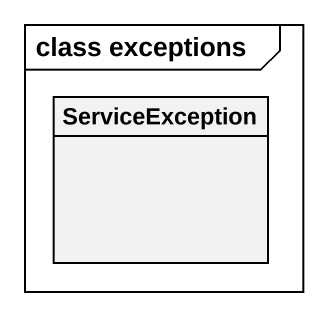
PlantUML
@startuml
mainframe class exceptions
hide circle
hide empty members
class ServiceException
@enduml
